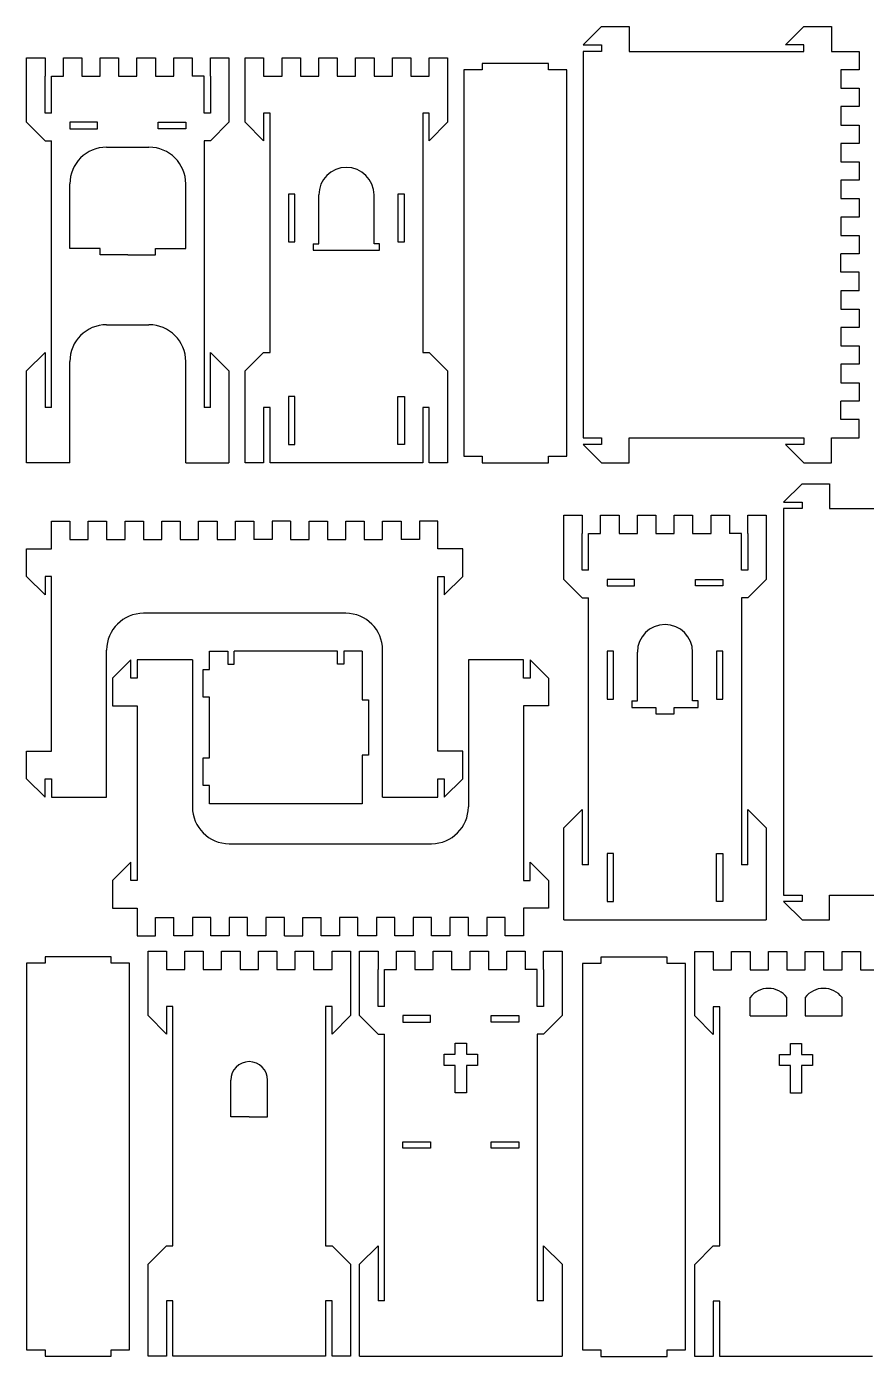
# Model space of a CAD drawing. Header units: millimetres. Extents: x 3 to 1433, y 3 to 703.
# Drawn here: x 3 to 417, y 3 to 658 of the extents above; entities that cross this region are included whole.
import ezdxf

# ---------------------------------------------------------------- set-up
doc = ezdxf.new("R2010")
doc.units = ezdxf.units.MM

msp = doc.modelspace()

# ---------------------------------------------------------------- linework, layer by layer
for p, q in [((286, 657.66), (276.93, 648.6)), ((286, 657.66), (299.6, 657.66)), ((299.6, 657.66), (299.6, 645.42)), ((385.72, 657.66), (376.66, 648.6)), ((385.72, 657.66), (399.32, 657.66)), ((399.32, 657.66), (399.32, 645.42)), ((276.93, 648.6), (286, 648.6)), ((286, 648.6), (286, 645.42)), ((385.72, 648.6), (376.66, 648.6)), ((385.72, 645.42), (385.72, 648.6)), ((2.72, 610.52), (2.72, 642.25)), ((2.72, 642.25), (11.79, 642.25)), ((11.79, 642.25), (11.79, 633.19)), ((20.85, 633.19), (20.85, 642.25)), ((20.85, 642.25), (29.92, 642.25)), ((29.92, 642.25), (29.92, 633.19)), ((38.98, 633.19), (38.98, 642.25)), ((38.98, 642.25), (48.05, 642.25)), ((48.05, 642.25), (48.05, 633.19)), ((57.11, 633.19), (57.11, 642.25)), ((57.11, 642.25), (66.18, 642.25)), ((66.18, 642.25), (66.18, 633.19)), ((75.25, 633.19), (75.25, 642.25)), ((75.25, 642.25), (84.31, 642.25)), ((84.31, 642.25), (84.31, 633.19)), ((93.38, 633.19), (93.38, 642.25)), ((93.38, 642.25), (102.44, 642.25)), ((102.44, 642.25), (102.44, 610.52)), ((110.44, 610.52), (110.44, 642.25)), ((110.44, 642.25), (119.51, 642.25)), ((119.51, 642.25), (119.51, 633.19)), ((128.57, 633.19), (128.57, 642.25)), ((128.57, 642.25), (137.64, 642.25)), ((137.64, 642.25), (137.64, 633.19)), ((146.71, 633.19), (146.71, 642.25)), ((146.71, 642.25), (155.77, 642.25)), ((155.77, 642.25), (155.77, 633.19)), ((164.84, 633.19), (164.84, 642.25)), ((164.84, 642.25), (173.9, 642.25)), ((173.9, 642.25), (173.9, 633.19)), ((182.97, 633.19), (182.97, 642.25)), ((182.97, 642.25), (192.03, 642.25)), ((192.03, 642.25), (192.03, 633.19)), ((201.1, 633.19), (201.1, 642.25)), ((201.1, 642.25), (210.17, 642.25)), ((210.17, 642.25), (210.17, 610.52)), ((286, 645.42), (276.93, 645.42)), ((276.93, 645.42), (276.93, 455.04)), ((299.6, 645.42), (385.72, 645.42)), ((399.32, 645.42), (412.92, 645.42)), ((412.92, 645.42), (412.92, 636.36)), ((218.17, 636.36), (218.17, 445.98)), ((227.23, 636.36), (218.17, 636.36)), ((259.87, 639.53), (227.23, 639.53)), ((227.23, 639.53), (227.23, 636.36)), ((259.87, 636.36), (259.87, 639.53)), ((268.93, 636.36), (259.87, 636.36)), ((268.93, 445.98), (268.93, 636.36)), ((412.92, 636.36), (403.85, 636.36)), ((403.85, 636.36), (403.85, 627.29)), ((11.79, 615.05), (11.79, 633.19)), ((14.96, 615.05), (14.96, 633.19)), ((14.96, 633.19), (20.85, 633.19)), ((29.92, 633.19), (38.98, 633.19)), ((48.05, 633.19), (57.11, 633.19)), ((66.18, 633.19), (75.25, 633.19)), ((90.2, 633.19), (84.31, 633.19)), ((90.2, 615.05), (90.2, 633.19)), ((93.38, 633.19), (93.38, 615.05)), ((119.51, 633.19), (128.57, 633.19)), ((137.64, 633.19), (146.71, 633.19)), ((155.77, 633.19), (164.84, 633.19)), ((173.9, 633.19), (182.97, 633.19)), ((192.03, 633.19), (201.1, 633.19)), ((403.85, 627.29), (412.92, 627.29)), ((412.92, 627.29), (412.92, 618.23)), ((412.92, 618.23), (403.85, 618.23)), ((403.85, 618.23), (403.85, 609.16)), ((2.72, 610.52), (11.79, 601.46)), ((14.96, 615.05), (11.79, 615.05)), ((24.02, 610.52), (24.02, 607.35)), ((37.62, 610.52), (24.02, 610.52)), ((37.62, 607.35), (37.62, 610.52)), ((67.54, 607.35), (67.54, 610.52)), ((67.54, 610.52), (81.14, 610.52)), ((81.14, 610.52), (81.14, 607.35)), ((93.38, 615.05), (90.2, 615.05)), ((102.44, 610.52), (93.38, 601.46)), ((110.44, 610.52), (119.51, 601.46)), ((122.68, 615.05), (119.51, 615.05)), ((119.51, 615.05), (119.51, 601.46)), ((122.68, 497.2), (122.68, 615.05)), ((201.1, 615.05), (197.93, 615.05)), ((197.93, 615.05), (197.93, 497.2)), ((201.1, 601.46), (201.1, 615.05)), ((210.17, 610.52), (201.1, 601.46)), ((24.02, 607.35), (37.62, 607.35)), ((81.14, 607.35), (67.54, 607.35)), ((403.85, 609.16), (412.92, 609.16)), ((412.92, 609.16), (412.92, 600.1)), ((11.79, 601.46), (14.96, 601.46)), ((14.96, 470), (14.96, 601.46)), ((42.16, 598.28), (63.01, 598.28)), ((93.38, 601.46), (90.2, 601.46)), ((90.2, 601.46), (90.2, 470)), ((412.92, 600.1), (403.85, 600.1)), ((403.85, 600.1), (403.85, 591.03)), ((403.85, 591.03), (412.92, 591.03)), ((412.92, 591.03), (412.92, 581.96)), ((24.02, 548.42), (24.02, 580.15)), ((81.14, 548.42), (81.14, 580.15)), ((412.92, 581.96), (403.85, 581.96)), ((403.85, 581.96), (403.85, 572.9)), ((134.92, 575.17), (131.75, 575.17)), ((131.75, 575.17), (131.75, 551.59)), ((134.92, 551.59), (134.92, 575.17)), ((146.71, 550.69), (146.71, 574.71)), ((173.9, 550.69), (173.9, 574.71)), ((188.86, 575.17), (185.69, 575.17)), ((185.69, 575.17), (185.69, 551.59)), ((188.86, 551.59), (188.86, 575.17)), ((403.85, 572.9), (412.92, 572.9)), ((412.92, 572.9), (412.92, 563.83)), ((412.92, 563.83), (403.85, 563.83)), ((403.85, 563.83), (403.85, 554.77)), ((131.75, 551.59), (134.92, 551.59)), ((143.99, 550.69), (143.99, 547.52)), ((143.99, 550.69), (146.71, 550.69)), ((176.62, 550.69), (173.9, 550.69)), ((176.62, 547.52), (176.62, 550.69)), ((185.69, 551.59), (188.86, 551.59)), ((403.85, 554.77), (412.92, 554.77)), ((412.92, 554.77), (412.92, 545.7)), ((38.98, 548.42), (24.02, 548.42)), ((38.98, 545.25), (38.98, 548.42)), ((52.58, 545.25), (38.98, 545.25)), ((52.58, 545.25), (66.18, 545.25)), ((66.18, 545.25), (66.18, 548.42)), ((66.18, 548.42), (81.14, 548.42)), ((143.99, 547.52), (176.62, 547.52)), ((403.85, 536.64), (403.85, 545.7)), ((412.92, 545.7), (403.85, 545.7)), ((412.92, 536.64), (403.85, 536.64)), ((412.92, 527.57), (412.92, 536.64)), ((412.92, 527.57), (403.85, 527.57)), ((403.85, 527.57), (403.85, 518.5)), ((403.85, 518.5), (412.92, 518.5)), ((412.92, 518.5), (412.92, 509.44)), ((42.16, 510.8), (63.01, 510.8)), ((412.92, 509.44), (403.85, 509.44)), ((403.85, 509.44), (403.85, 500.37)), ((403.85, 500.37), (412.92, 500.37)), ((412.92, 500.37), (412.92, 491.31)), ((11.79, 497.2), (2.72, 488.13)), ((11.79, 497.2), (11.79, 470)), ((24.02, 442.81), (24.02, 492.67)), ((81.14, 442.81), (81.14, 492.67)), ((93.38, 470), (93.38, 497.2)), ((93.38, 497.2), (102.44, 488.13)), ((119.51, 497.2), (110.44, 488.13)), ((119.51, 497.2), (122.68, 497.2)), ((197.93, 497.2), (201.1, 497.2)), ((201.1, 497.2), (210.17, 488.13)), ((2.72, 442.81), (2.72, 488.13)), ((102.44, 488.13), (102.44, 442.81)), ((110.44, 442.81), (110.44, 488.13)), ((210.17, 488.13), (210.17, 442.81)), ((412.92, 491.31), (403.85, 491.31)), ((403.85, 491.31), (403.85, 482.24)), ((403.85, 482.24), (412.92, 482.24)), ((412.92, 482.24), (412.92, 473.18)), ((131.75, 475.44), (131.75, 470)), ((134.92, 475.44), (131.75, 475.44)), ((134.92, 451.87), (134.92, 475.44)), ((185.69, 451.87), (185.69, 475.44)), ((185.69, 475.44), (188.86, 475.44)), ((188.86, 475.44), (188.86, 470)), ((403.85, 464.11), (403.85, 473.18)), ((412.92, 473.18), (403.85, 473.18)), ((14.96, 470), (11.79, 470)), ((93.38, 470), (90.2, 470)), ((122.68, 470), (119.51, 470)), ((119.51, 470), (119.51, 442.81)), ((122.68, 442.81), (122.68, 470)), ((131.75, 470), (131.75, 451.87)), ((188.86, 470), (188.86, 451.87)), ((201.1, 470), (197.93, 470)), ((197.93, 470), (197.93, 442.81)), ((201.1, 442.81), (201.1, 470)), ((412.92, 464.11), (403.85, 464.11)), ((412.92, 455.04), (412.92, 464.11)), ((276.93, 455.04), (286, 455.04)), ((286, 455.04), (286, 451.87)), ((299.6, 442.81), (299.6, 455.04)), ((299.6, 455.04), (385.72, 455.04)), ((385.72, 455.04), (385.72, 451.87)), ((399.32, 455.04), (412.92, 455.04)), ((399.32, 442.81), (399.32, 455.04)), ((131.75, 451.87), (134.92, 451.87)), ((188.86, 451.87), (185.69, 451.87)), ((218.17, 445.98), (227.23, 445.98)), ((227.23, 445.98), (227.23, 442.81)), ((259.87, 442.81), (259.87, 445.98)), ((259.87, 445.98), (268.93, 445.98)), ((286, 451.87), (276.93, 451.87)), ((286, 442.81), (276.93, 451.87)), ((385.72, 451.87), (376.66, 451.87)), ((385.72, 442.81), (376.66, 451.87)), ((24.02, 442.81), (2.72, 442.81)), ((81.14, 442.81), (102.44, 442.81)), ((119.51, 442.81), (110.44, 442.81)), ((197.93, 442.81), (122.68, 442.81)), ((210.17, 442.81), (201.1, 442.81)), ((227.23, 442.81), (259.87, 442.81)), ((286, 442.81), (299.6, 442.81)), ((385.72, 442.81), (399.32, 442.81)), ((384.79, 432.46), (375.72, 423.39)), ((384.79, 432.46), (398.39, 432.46)), ((398.39, 432.46), (398.39, 420.22)), ((375.72, 423.39), (384.79, 423.39)), ((384.79, 420.22), (375.72, 420.22)), ((375.72, 420.22), (375.72, 229.84)), ((384.79, 423.39), (384.79, 420.22)), ((398.39, 420.22), (484.51, 420.22)), ((14.96, 413.99), (24.02, 413.99)), ((14.96, 400.39), (14.96, 413.99)), ((24.02, 413.99), (24.02, 404.92)), ((33.09, 404.92), (33.09, 413.99)), ((33.09, 413.99), (42.16, 413.99)), ((42.16, 413.99), (42.16, 404.92)), ((51.22, 404.92), (51.22, 413.99)), ((51.22, 413.99), (60.29, 413.99)), ((60.29, 413.99), (60.29, 404.92)), ((69.35, 404.92), (69.35, 413.99)), ((69.35, 413.99), (78.42, 413.99)), ((78.42, 413.99), (78.42, 404.92)), ((87.48, 404.92), (87.48, 413.99)), ((87.48, 413.99), (96.55, 413.99)), ((96.55, 413.99), (96.55, 404.92)), ((105.62, 404.92), (105.62, 413.99)), ((105.62, 413.99), (114.68, 413.99)), ((114.68, 413.99), (114.68, 404.92)), ((123.75, 413.99), (123.75, 404.92)), ((132.81, 413.99), (123.75, 413.99)), ((132.81, 413.99), (132.81, 404.92)), ((141.88, 404.92), (141.88, 413.99)), ((141.88, 413.99), (150.94, 413.99)), ((150.94, 413.99), (150.94, 404.92)), ((160.01, 404.92), (160.01, 413.99)), ((160.01, 413.99), (169.08, 413.99)), ((169.08, 413.99), (169.08, 404.92)), ((178.14, 404.92), (178.14, 413.99)), ((178.14, 413.99), (187.21, 413.99)), ((187.21, 413.99), (187.21, 404.92)), ((205.34, 413.99), (196.27, 413.99)), ((196.27, 413.99), (196.27, 404.92)), ((205.34, 400.39), (205.34, 413.99)), ((267.42, 385.32), (267.42, 417.05)), ((267.42, 417.05), (276.48, 417.05)), ((276.48, 417.05), (276.48, 407.98)), ((285.55, 407.98), (285.55, 417.05)), ((285.55, 417.05), (294.61, 417.05)), ((294.61, 417.05), (294.61, 407.98)), ((303.68, 407.98), (303.68, 417.05)), ((303.68, 417.05), (312.74, 417.05)), ((312.74, 417.05), (312.74, 407.98)), ((321.81, 407.98), (321.81, 417.05)), ((321.81, 417.05), (330.88, 417.05)), ((330.88, 417.05), (330.88, 407.98)), ((339.94, 407.98), (339.94, 417.05)), ((339.94, 417.05), (349.01, 417.05)), ((349.01, 417.05), (349.01, 407.98)), ((358.07, 407.98), (358.07, 417.05)), ((358.07, 417.05), (367.14, 417.05)), ((367.14, 417.05), (367.14, 385.32)), ((276.48, 389.85), (276.48, 407.98)), ((279.65, 389.85), (279.65, 407.98)), ((279.65, 407.98), (285.55, 407.98)), ((294.61, 407.98), (303.68, 407.98)), ((312.74, 407.98), (321.81, 407.98)), ((330.88, 407.98), (339.94, 407.98)), ((354.9, 407.98), (349.01, 407.98)), ((354.9, 389.85), (354.9, 407.98)), ((358.07, 407.98), (358.07, 389.85)), ((2.72, 386.79), (2.72, 400.39)), ((2.72, 400.39), (14.96, 400.39)), ((24.02, 404.92), (33.09, 404.92)), ((42.16, 404.92), (51.22, 404.92)), ((60.29, 404.92), (69.35, 404.92)), ((78.42, 404.92), (87.48, 404.92)), ((96.55, 404.92), (105.62, 404.92)), ((123.75, 404.92), (114.68, 404.92)), ((132.81, 404.92), (141.88, 404.92)), ((150.94, 404.92), (160.01, 404.92)), ((169.08, 404.92), (178.14, 404.92)), ((196.27, 404.92), (187.21, 404.92)), ((217.58, 400.39), (205.34, 400.39)), ((217.58, 386.79), (217.58, 400.39)), ((2.72, 386.79), (11.79, 377.73)), ((14.96, 386.79), (11.79, 386.79)), ((11.79, 386.79), (11.79, 377.73)), ((14.96, 300.67), (14.96, 386.79)), ((205.34, 300.67), (205.34, 386.79)), ((205.34, 386.79), (208.51, 386.79)), ((208.51, 386.79), (208.51, 377.73)), ((217.58, 386.79), (208.51, 377.73)), ((279.65, 389.85), (276.48, 389.85)), ((358.07, 389.85), (354.9, 389.85)), ((267.42, 385.32), (276.48, 376.25)), ((288.72, 385.32), (288.72, 382.14)), ((302.32, 385.32), (288.72, 385.32)), ((288.72, 382.14), (302.32, 382.14)), ((302.32, 382.14), (302.32, 385.32)), ((332.24, 382.14), (332.24, 385.32)), ((332.24, 385.32), (345.83, 385.32)), ((345.83, 382.14), (332.24, 382.14)), ((345.83, 385.32), (345.83, 382.14)), ((367.14, 385.32), (358.07, 376.25)), ((276.48, 376.25), (279.65, 376.25)), ((279.65, 244.8), (279.65, 376.25)), ((358.07, 376.25), (354.9, 376.25)), ((354.9, 376.25), (354.9, 244.8)), ((160.01, 368.66), (60.29, 368.66)), ((42.16, 278), (42.16, 350.53)), ((92.83, 340.91), (92.83, 349.98)), ((92.83, 349.98), (101.89, 349.98)), ((101.89, 349.98), (101.89, 343.63)), ((105.06, 343.63), (105.06, 349.98)), ((155.83, 349.98), (105.06, 349.98)), ((155.83, 343.63), (155.83, 349.98)), ((168.07, 349.98), (159, 349.98)), ((159, 349.98), (159, 343.63)), ((168.07, 349.98), (168.07, 325.95)), ((178.14, 278), (178.14, 350.53)), ((291.89, 349.96), (288.72, 349.96)), ((288.72, 349.96), (288.72, 326.39)), ((291.89, 326.39), (291.89, 349.96)), ((303.68, 325.48), (303.68, 349.51)), ((330.88, 325.48), (330.88, 349.51)), ((345.83, 349.96), (342.66, 349.96)), ((342.66, 349.96), (342.66, 326.39)), ((345.83, 326.39), (345.83, 349.96)), ((44.97, 336.73), (54.04, 345.79)), ((54.04, 336.73), (54.04, 345.79)), ((57.21, 345.79), (57.21, 336.73)), ((84.41, 345.79), (57.21, 345.79)), ((84.41, 345.79), (84.41, 273.27)), ((89.65, 327.31), (89.65, 340.91)), ((89.65, 340.91), (92.83, 340.91)), ((101.89, 343.63), (105.06, 343.63)), ((159, 343.63), (155.83, 343.63)), ((247.59, 345.79), (220.39, 345.79)), ((220.39, 345.79), (220.39, 273.27)), ((247.59, 336.73), (247.59, 345.79)), ((259.83, 336.73), (250.76, 345.79)), ((250.76, 345.79), (250.76, 336.73)), ((44.97, 336.73), (44.97, 323.13)), ((57.21, 336.73), (54.04, 336.73)), ((250.76, 336.73), (247.59, 336.73)), ((259.83, 336.73), (259.83, 323.13)), ((44.97, 323.13), (57.21, 323.13)), ((57.21, 323.13), (57.21, 237)), ((92.83, 327.31), (89.65, 327.31)), ((92.83, 297.4), (92.83, 327.31)), ((168.07, 325.95), (171.24, 325.95)), ((171.24, 325.95), (171.24, 298.76)), ((259.83, 323.13), (247.59, 323.13)), ((247.59, 323.13), (247.59, 237)), ((288.72, 326.39), (291.89, 326.39)), ((300.96, 325.48), (300.96, 322.31)), ((300.96, 325.48), (303.68, 325.48)), ((300.96, 322.31), (312.74, 322.31)), ((312.74, 322.31), (312.74, 319.14)), ((321.81, 322.31), (333.6, 322.31)), ((321.81, 319.14), (321.81, 322.31)), ((333.6, 325.48), (330.88, 325.48)), ((333.6, 322.31), (333.6, 325.48)), ((342.66, 326.39), (345.83, 326.39)), ((312.74, 319.14), (321.81, 319.14)), ((2.72, 287.07), (2.72, 300.67)), ((2.72, 300.67), (14.96, 300.67)), ((89.65, 283.8), (89.65, 297.4)), ((89.65, 297.4), (92.83, 297.4)), ((171.24, 298.76), (168.07, 298.76)), ((168.07, 298.76), (168.07, 274.73)), ((217.58, 300.67), (205.34, 300.67)), ((217.58, 287.07), (217.58, 300.67)), ((2.72, 287.07), (11.79, 278)), ((11.79, 278), (11.79, 287.07)), ((11.79, 287.07), (14.96, 287.07)), ((14.96, 287.07), (14.96, 278)), ((92.83, 283.8), (89.65, 283.8)), ((92.83, 274.73), (92.83, 283.8)), ((205.34, 278), (205.34, 287.07)), ((205.34, 287.07), (208.51, 287.07)), ((208.51, 287.07), (208.51, 278)), ((217.58, 287.07), (208.51, 278)), ((14.96, 278), (42.16, 278)), ((178.14, 278), (205.34, 278)), ((168.07, 274.73), (92.83, 274.73)), ((276.48, 272), (267.42, 262.93)), ((276.48, 272), (276.48, 244.8)), ((358.07, 244.8), (358.07, 272)), ((358.07, 272), (367.14, 262.93)), ((267.42, 217.6), (267.42, 262.93)), ((367.14, 262.93), (367.14, 217.6)), ((102.54, 255.14), (202.26, 255.14)), ((291.89, 250.24), (288.72, 250.24)), ((288.72, 250.24), (288.72, 244.8)), ((291.89, 226.67), (291.89, 250.24)), ((342.66, 226.67), (342.66, 250.24)), ((342.66, 250.24), (345.83, 250.24)), ((345.83, 250.24), (345.83, 244.8)), ((44.97, 237), (54.04, 246.07)), ((54.04, 237), (54.04, 246.07)), ((250.76, 237), (250.76, 246.07)), ((259.83, 237), (250.76, 246.07)), ((279.65, 244.8), (276.48, 244.8)), ((288.72, 244.8), (288.72, 226.67)), ((345.83, 244.8), (345.83, 226.67)), ((358.07, 244.8), (354.9, 244.8)), ((44.97, 237), (44.97, 223.41)), ((57.21, 237), (54.04, 237)), ((247.59, 237), (250.76, 237)), ((259.83, 237), (259.83, 223.41)), ((375.72, 229.84), (384.79, 229.84)), ((384.79, 229.84), (384.79, 226.67)), ((398.39, 217.6), (398.39, 229.84)), ((398.39, 229.84), (484.51, 229.84)), ((44.97, 223.41), (57.21, 223.41)), ((57.21, 223.41), (57.21, 209.81)), ((259.83, 223.41), (247.59, 223.41)), ((247.59, 223.41), (247.59, 209.81)), ((288.72, 226.67), (291.89, 226.67)), ((345.83, 226.67), (342.66, 226.67)), ((384.79, 226.67), (375.72, 226.67)), ((384.79, 217.6), (375.72, 226.67)), ((66.28, 209.81), (66.28, 218.87)), ((66.28, 218.87), (75.34, 218.87)), ((75.34, 209.81), (75.34, 218.87)), ((93.47, 218.87), (84.41, 218.87)), ((84.41, 218.87), (84.41, 209.81)), ((93.47, 209.81), (93.47, 218.87)), ((111.6, 218.87), (102.54, 218.87)), ((102.54, 218.87), (102.54, 209.81)), ((111.6, 209.81), (111.6, 218.87)), ((129.74, 218.87), (120.67, 218.87)), ((120.67, 218.87), (120.67, 209.81)), ((129.74, 209.81), (129.74, 218.87)), ((138.8, 209.81), (138.8, 218.87)), ((138.8, 218.87), (147.87, 218.87)), ((147.87, 209.81), (147.87, 218.87)), ((166, 218.87), (156.93, 218.87)), ((156.93, 218.87), (156.93, 209.81)), ((166, 209.81), (166, 218.87)), ((184.13, 218.87), (175.06, 218.87)), ((175.06, 218.87), (175.06, 209.81)), ((184.13, 209.81), (184.13, 218.87)), ((202.26, 218.87), (193.19, 218.87)), ((193.19, 218.87), (193.19, 209.81)), ((202.26, 209.81), (202.26, 218.87)), ((220.39, 218.87), (211.33, 218.87)), ((211.33, 218.87), (211.33, 209.81)), ((220.39, 209.81), (220.39, 218.87)), ((238.52, 218.87), (229.46, 218.87)), ((229.46, 218.87), (229.46, 209.81)), ((238.52, 209.81), (238.52, 218.87)), ((267.42, 217.6), (367.14, 217.6)), ((384.79, 217.6), (398.39, 217.6)), ((57.21, 209.81), (66.28, 209.81)), ((84.41, 209.81), (75.34, 209.81)), ((102.54, 209.81), (93.47, 209.81)), ((120.67, 209.81), (111.6, 209.81)), ((129.74, 209.81), (138.8, 209.81)), ((156.93, 209.81), (147.87, 209.81)), ((175.06, 209.81), (166, 209.81)), ((193.19, 209.81), (184.13, 209.81)), ((211.33, 209.81), (202.26, 209.81)), ((229.46, 209.81), (220.39, 209.81)), ((247.59, 209.81), (238.52, 209.81)), ((44.42, 199.45), (11.79, 199.45)), ((11.79, 199.45), (11.79, 196.27)), ((44.42, 196.27), (44.42, 199.45)), ((62.55, 170.44), (62.55, 202.17)), ((62.55, 202.17), (71.62, 202.17)), ((71.62, 202.17), (71.62, 193.1)), ((80.68, 193.1), (80.68, 202.17)), ((80.68, 202.17), (89.75, 202.17)), ((89.75, 202.17), (89.75, 193.1)), ((98.82, 193.1), (98.82, 202.17)), ((98.82, 202.17), (107.88, 202.17)), ((107.88, 202.17), (107.88, 193.1)), ((116.95, 193.1), (116.95, 202.17)), ((116.95, 202.17), (126.01, 202.17)), ((126.01, 202.17), (126.01, 193.1)), ((135.08, 193.1), (135.08, 202.17)), ((135.08, 202.17), (144.14, 202.17)), ((144.14, 202.17), (144.14, 193.1)), ((153.21, 193.1), (153.21, 202.17)), ((153.21, 202.17), (162.28, 202.17)), ((162.28, 202.17), (162.28, 170.44)), ((166.81, 170.44), (166.81, 202.17)), ((166.81, 202.17), (175.87, 202.17)), ((175.87, 202.17), (175.87, 193.1)), ((184.94, 193.1), (184.94, 202.17)), ((184.94, 202.17), (194.01, 202.17)), ((194.01, 202.17), (194.01, 193.1)), ((203.07, 193.1), (203.07, 202.17)), ((203.07, 202.17), (212.14, 202.17)), ((212.14, 202.17), (212.14, 193.1)), ((221.2, 193.1), (221.2, 202.17)), ((221.2, 202.17), (230.27, 202.17)), ((230.27, 202.17), (230.27, 193.1)), ((239.33, 193.1), (239.33, 202.17)), ((239.33, 202.17), (248.4, 202.17)), ((248.4, 202.17), (248.4, 193.1)), ((257.47, 193.1), (257.47, 202.17)), ((257.47, 202.17), (266.53, 202.17)), ((266.53, 202.17), (266.53, 170.44)), ((318.37, 199.31), (285.73, 199.31)), ((285.73, 199.31), (285.73, 196.14)), ((318.37, 196.14), (318.37, 199.31)), ((331.97, 170.3), (331.97, 202.03)), ((331.97, 202.03), (341.03, 202.03)), ((341.03, 202.03), (341.03, 192.96)), ((350.1, 192.96), (350.1, 202.03)), ((350.1, 202.03), (359.16, 202.03)), ((359.16, 202.03), (359.16, 192.96)), ((368.23, 192.96), (368.23, 202.03)), ((368.23, 202.03), (377.3, 202.03)), ((377.3, 202.03), (377.3, 192.96)), ((386.36, 192.96), (386.36, 202.03)), ((386.36, 202.03), (395.43, 202.03)), ((395.43, 202.03), (395.43, 192.96)), ((404.49, 192.96), (404.49, 202.03)), ((404.49, 202.03), (413.56, 202.03)), ((413.56, 202.03), (413.56, 192.96)), ((2.72, 196.27), (2.72, 5.89)), ((11.79, 196.27), (2.72, 196.27)), ((53.49, 196.27), (44.42, 196.27)), ((53.49, 5.89), (53.49, 196.27)), ((71.62, 193.1), (80.68, 193.1)), ((89.75, 193.1), (98.82, 193.1)), ((107.88, 193.1), (116.95, 193.1)), ((126.01, 193.1), (135.08, 193.1)), ((144.14, 193.1), (153.21, 193.1)), ((175.87, 174.97), (175.87, 193.1)), ((179.05, 174.97), (179.05, 193.1)), ((179.05, 193.1), (184.94, 193.1)), ((194.01, 193.1), (203.07, 193.1)), ((212.14, 193.1), (221.2, 193.1)), ((230.27, 193.1), (239.33, 193.1)), ((254.29, 193.1), (248.4, 193.1)), ((254.29, 174.97), (254.29, 193.1)), ((257.47, 193.1), (257.47, 174.97)), ((276.67, 196.14), (276.67, 5.76)), ((285.73, 196.14), (276.67, 196.14)), ((327.43, 196.14), (318.37, 196.14)), ((327.43, 5.76), (327.43, 196.14)), ((341.03, 192.96), (350.1, 192.96)), ((359.16, 192.96), (368.23, 192.96)), ((377.3, 192.96), (386.36, 192.96)), ((395.43, 192.96), (404.49, 192.96)), ((413.56, 192.96), (422.62, 192.96)), ((359.16, 170.3), (359.16, 179.37)), ((377.3, 170.3), (377.3, 179.37)), ((386.36, 179.37), (386.36, 170.3)), ((404.49, 170.3), (404.49, 179.37)), ((62.55, 170.44), (71.62, 161.37)), ((74.79, 174.97), (71.62, 174.97)), ((71.62, 174.97), (71.62, 161.37)), ((74.79, 57.11), (74.79, 174.97)), ((153.21, 174.97), (150.04, 174.97)), ((150.04, 174.97), (150.04, 57.11)), ((153.21, 161.37), (153.21, 174.97)), ((162.28, 170.44), (153.21, 161.37)), ((166.81, 170.44), (175.87, 161.37)), ((179.05, 174.97), (175.87, 174.97)), ((188.11, 170.44), (188.11, 167.26)), ((201.71, 170.44), (188.11, 170.44)), ((201.71, 167.26), (201.71, 170.44)), ((231.63, 167.26), (231.63, 170.44)), ((231.63, 170.44), (245.23, 170.44)), ((245.23, 170.44), (245.23, 167.26)), ((257.47, 174.97), (254.29, 174.97)), ((266.53, 170.44), (257.47, 161.37)), ((344.21, 174.83), (341.03, 174.83)), ((341.03, 174.83), (341.03, 161.23)), ((344.21, 56.98), (344.21, 174.83)), ((188.11, 167.26), (201.71, 167.26)), ((245.23, 167.26), (231.63, 167.26)), ((331.97, 170.3), (341.03, 161.23)), ((359.16, 170.3), (377.3, 170.3)), ((386.36, 170.3), (404.49, 170.3)), ((175.87, 161.37), (179.05, 161.37)), ((179.05, 29.92), (179.05, 161.37)), ((257.47, 161.37), (254.29, 161.37)), ((254.29, 161.37), (254.29, 29.92)), ((208.51, 145.96), (208.51, 151.4)), ((208.51, 151.4), (213.95, 151.4)), ((213.95, 151.4), (213.95, 156.84)), ((213.95, 156.84), (216.67, 156.84)), ((216.67, 156.84), (219.39, 156.84)), ((219.39, 156.84), (219.39, 151.4)), ((219.39, 151.4), (224.83, 151.4)), ((224.83, 151.4), (224.83, 145.96)), ((373.67, 145.82), (373.67, 151.26)), ((373.67, 151.26), (379.11, 151.26)), ((379.11, 151.26), (379.11, 156.7)), ((379.11, 156.7), (381.83, 156.7)), ((381.83, 156.7), (384.55, 156.7)), ((384.55, 156.7), (384.55, 151.26)), ((384.55, 151.26), (389.99, 151.26)), ((389.99, 151.26), (389.99, 145.82)), ((213.95, 145.96), (208.51, 145.96)), ((213.95, 132.36), (213.95, 145.96)), ((224.83, 145.96), (219.39, 145.96)), ((219.39, 145.96), (219.39, 132.36)), ((379.11, 145.82), (373.67, 145.82)), ((379.11, 132.22), (379.11, 145.82)), ((389.99, 145.82), (384.55, 145.82)), ((384.55, 145.82), (384.55, 132.22)), ((103.35, 120.57), (103.35, 138.71)), ((121.48, 120.57), (121.48, 138.71)), ((219.39, 132.36), (213.95, 132.36)), ((384.55, 132.22), (379.11, 132.22)), ((112.41, 120.57), (103.35, 120.57)), ((112.41, 120.57), (121.48, 120.57)), ((188.11, 108.34), (201.71, 108.34)), ((188.11, 105.16), (188.11, 108.34)), ((201.71, 105.16), (188.11, 105.16)), ((201.71, 108.34), (201.71, 105.16)), ((231.63, 108.34), (245.23, 108.34)), ((231.63, 105.16), (231.63, 108.34)), ((245.23, 105.16), (231.63, 105.16)), ((245.23, 108.34), (245.23, 105.16)), ((71.62, 57.11), (62.55, 48.05)), ((71.62, 57.11), (74.79, 57.11)), ((150.04, 57.11), (153.21, 57.11)), ((153.21, 57.11), (162.28, 48.05)), ((175.87, 57.11), (166.81, 48.05)), ((175.87, 57.11), (175.87, 29.92)), ((257.47, 29.92), (257.47, 57.11)), ((257.47, 57.11), (266.53, 48.05)), ((341.03, 56.98), (331.97, 47.91)), ((341.03, 56.98), (344.21, 56.98)), ((62.55, 2.72), (62.55, 48.05)), ((162.28, 48.05), (162.28, 2.72)), ((166.81, 2.72), (166.81, 48.05)), ((266.53, 48.05), (266.53, 2.72)), ((331.97, 2.58), (331.97, 47.91)), ((74.79, 29.92), (71.62, 29.92)), ((71.62, 29.92), (71.62, 2.72)), ((74.79, 2.72), (74.79, 29.92)), ((153.21, 29.92), (150.04, 29.92)), ((150.04, 29.92), (150.04, 2.72)), ((153.21, 2.72), (153.21, 29.92)), ((179.05, 29.92), (175.87, 29.92)), ((257.47, 29.92), (254.29, 29.92)), ((344.21, 29.78), (341.03, 29.78)), ((341.03, 29.78), (341.03, 2.58)), ((344.21, 2.58), (344.21, 29.78)), ((2.72, 5.89), (11.79, 5.89)), ((11.79, 5.89), (11.79, 2.72)), ((11.79, 2.72), (44.42, 2.72)), ((44.42, 2.72), (44.42, 5.89)), ((44.42, 5.89), (53.49, 5.89)), ((71.62, 2.72), (62.55, 2.72)), ((150.04, 2.72), (74.79, 2.72)), ((162.28, 2.72), (153.21, 2.72)), ((166.81, 2.72), (266.53, 2.72)), ((276.67, 5.76), (285.73, 5.76)), ((285.73, 5.76), (285.73, 2.58)), ((285.73, 2.58), (318.37, 2.58)), ((318.37, 2.58), (318.37, 5.76)), ((318.37, 5.76), (327.43, 5.76)), ((341.03, 2.58), (331.97, 2.58)), ((419.45, 2.58), (344.21, 2.58))]:
    msp.add_line(p, q)
for centre, radius, start, end in [((42.16, 580.15), 18.13, 90, 180), ((63.01, 580.15), 18.13, 0, 90), ((160.3, 574.71), 13.6, 0, 180), ((42.16, 492.67), 18.13, 90, 180), ((63.01, 492.67), 18.13, 0, 90), ((60.29, 350.53), 18.13, 90, 180), ((160.01, 350.53), 18.13, 0, 90), ((317.28, 349.51), 13.6, 0, 180), ((102.54, 273.27), 18.13, 180, 270), ((202.26, 273.27), 18.13, 270, 360), ((368.23, 172.57), 11.33, 36.8699, 143.1301), ((395.43, 172.57), 11.33, 36.8699, 143.1301), ((112.41, 138.71), 9.07, 0, 180)]:
    msp.add_arc(centre, radius, start, end)

doc.saveas('drawing.dxf')
